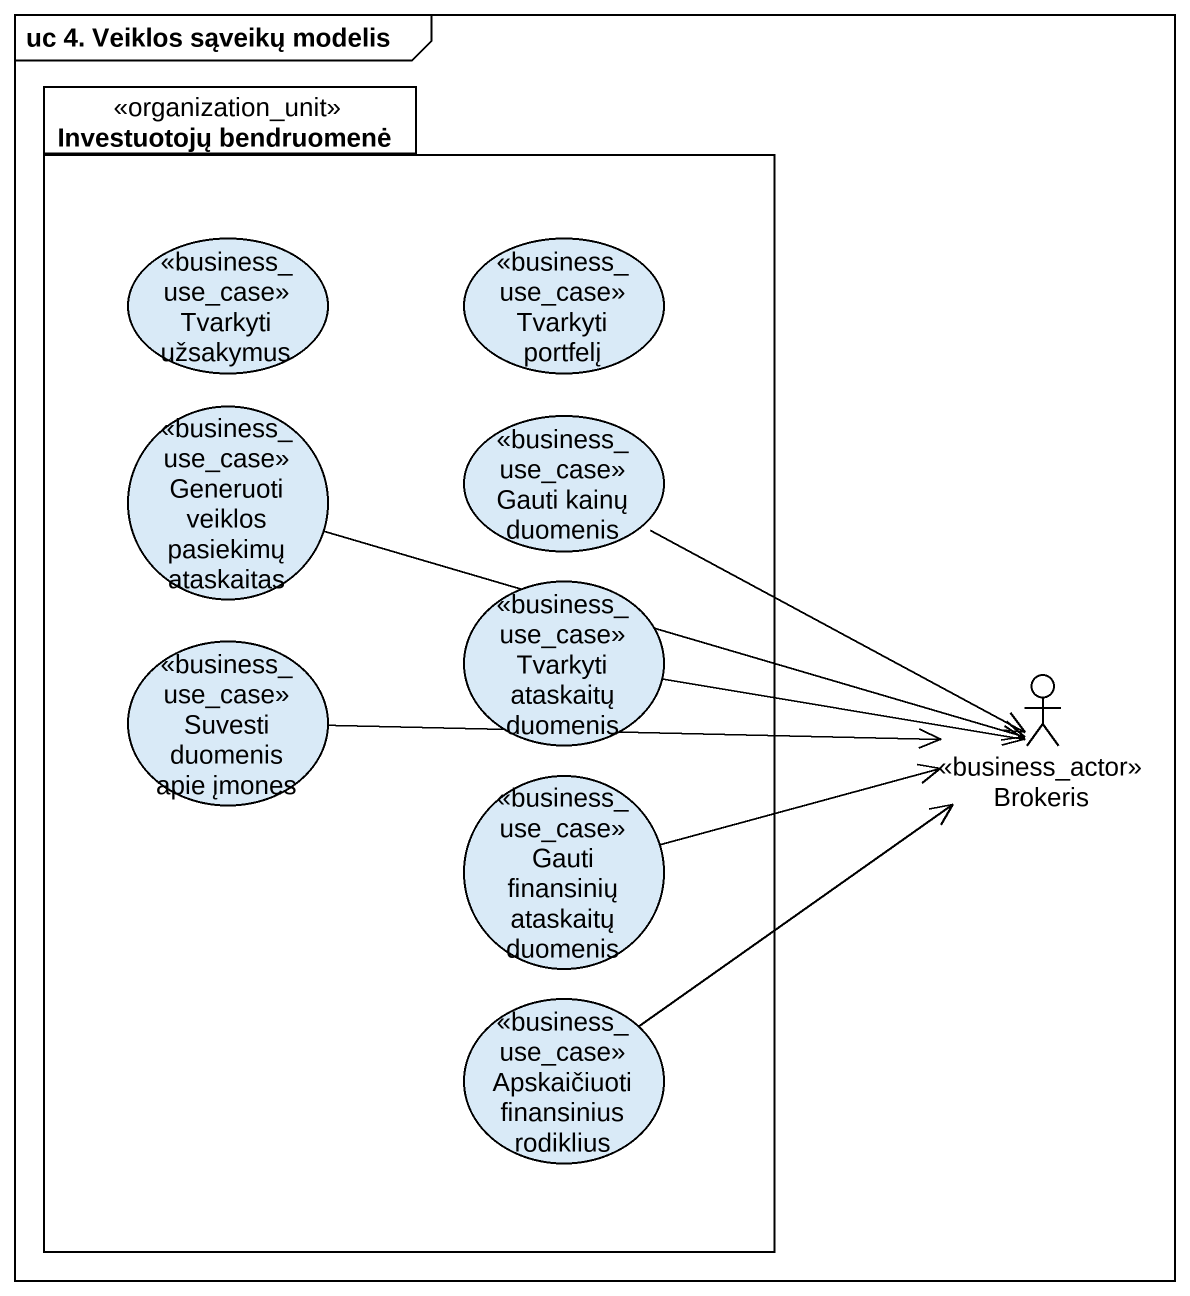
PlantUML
@startuml
mainframe uc 4. Veiklos sąveikų modelis
package "Investuotojų bendruomenė" as Investuotojų_bendruomenė <<organization_unit>> {
  usecase "Tvarkyti užsakymus" as Tvarkyti_užsakymus <<business_use_case>>
  usecase "Tvarkyti portfelį" as Tvarkyti_portfelį <<business_use_case>>
  usecase "Generuoti veiklos pasiekimų ataskaitas" as Generuoti_veiklos_pasiekimų <<business_use_case>>
  usecase "Gauti kainų duomenis" as Gauti_kainų_duomenis <<business_use_case>>
  usecase "Tvarkyti ataskaitų duomenis" as Tvarkyti_ataskaitų_duomenis <<business_use_case>>
  usecase "Suvesti duomenis apie įmones" as Suvesti_duomenis_apie_įmones <<business_use_case>>
  usecase "Gauti finansinių ataskaitų duomenis" as Gauti_finansinių_ataskaitų <<business_use_case>>
  usecase "Apskaičiuoti finansinius rodiklius" as Apskaičiuoti_finansinius <<business_use_case>>
}
actor Brokeris <<business_actor>>
Generuoti_veiklos_pasiekimų -right-> Brokeris
Gauti_kainų_duomenis -right-> Brokeris
Tvarkyti_ataskaitų_duomenis -right-> Brokeris
Suvesti_duomenis_apie_įmones -right-> Brokeris
Gauti_finansinių_ataskaitų -right-> Brokeris
Apskaičiuoti_finansinius -up-> Brokeris
@enduml
